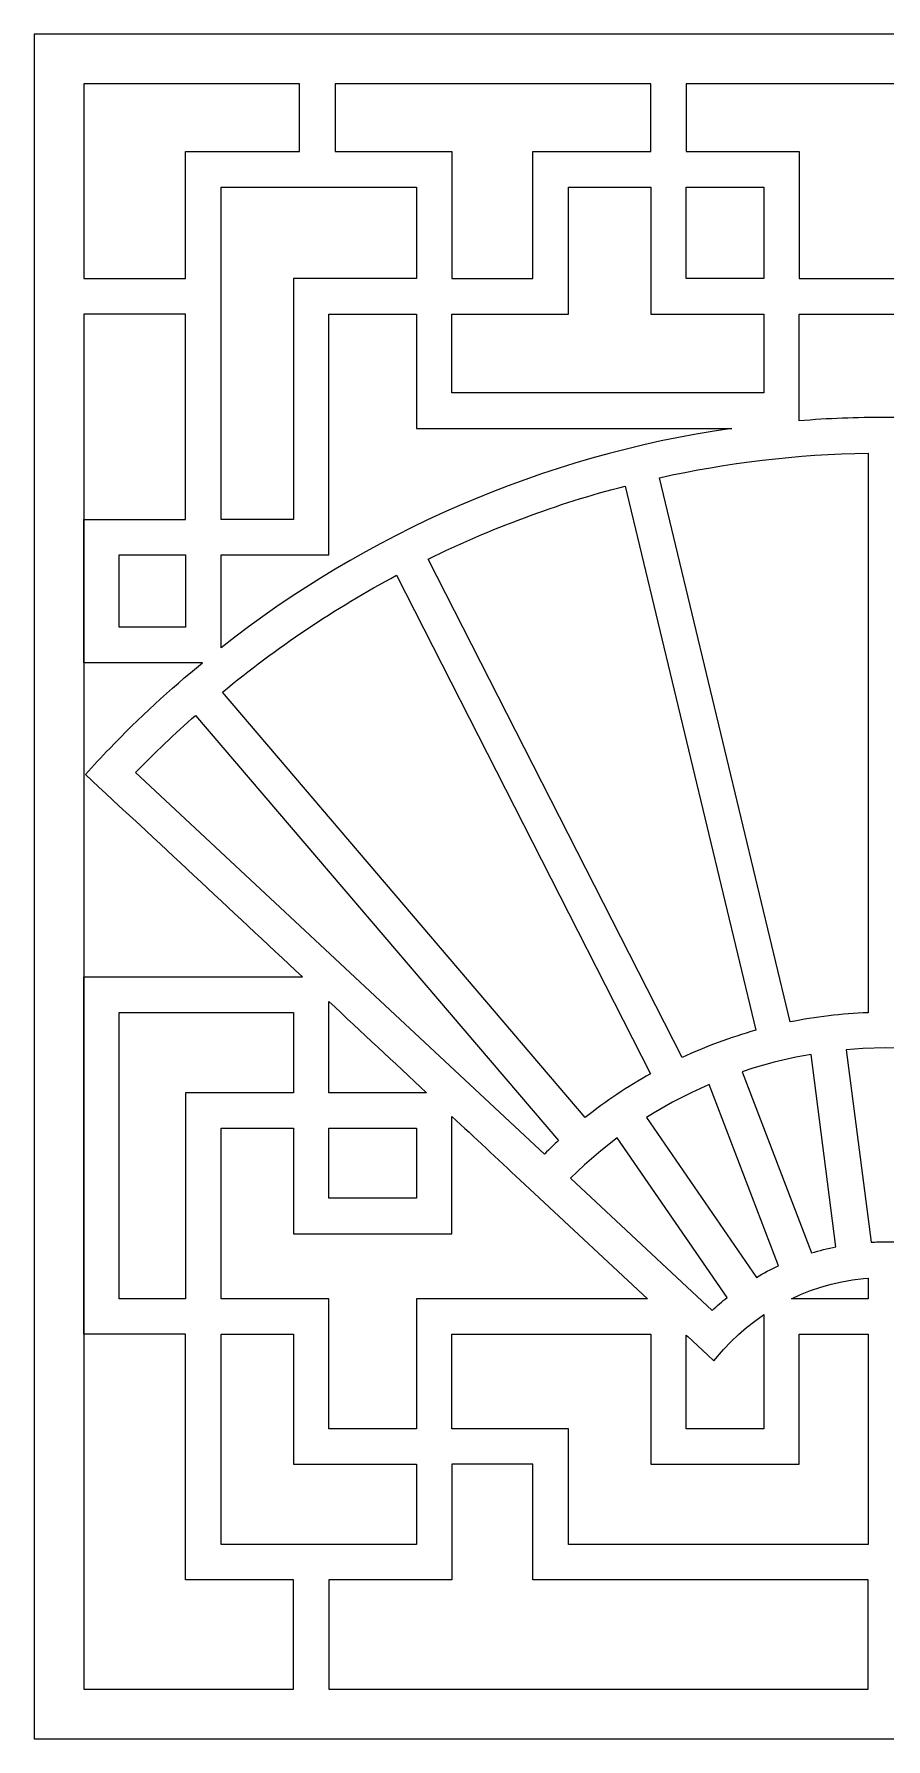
# Model space of a CAD drawing. Header units: centimetres. Extents: x -22 to -10.2, y -2.3 to 9.5.
# Drawn here: x -22.03 to -16.13, y -2.3 to 9.5 of the extents above; entities that cross this region are included whole.
import ezdxf

# ---------------------------------------------------------------- set-up
doc = ezdxf.new("R2010")
doc.units = ezdxf.units.CM
doc.header["$MEASUREMENT"] = 0
doc.layers.add('layer 1', color=7, linetype='Continuous')

msp = doc.modelspace()

# ---------------------------------------------------------------- linework, layer by layer
at = {"layer": 'layer 1', "color": 250, "lineweight": 9}
msp.add_open_spline([(-22.03, 9.5), (-22.03, 9.5), (-10.22626, 9.5), (-10.22626, 9.5), (-10.22626, 9.5), (-10.22626, 9.5), (-10.22626, -2.30372), (-10.22626, -2.30372), (-10.22626, -2.30372), (-10.22626, -2.30372), (-22.03, -2.30372), (-22.03, -2.30372), (-22.03, -2.30372), (-22.03, -2.30372), (-22.03, 9.5), (-22.03, 9.5)], degree=3, knots=[0, 0, 0, 0, 0.2, 0.2, 0.2, 0.2, 0.4, 0.4, 0.4, 0.4, 0.6, 0.6, 0.6, 0.6, 1, 1, 1, 1], dxfattribs=at)
at = {"layer": 'layer 1', "color": 7, "lineweight": 9}
for points, knots in [([(-21.68572, 9.15573), (-21.68572, 9.15573), (-20.19071, 9.15573), (-20.19071, 9.15573), (-20.19071, 9.15573), (-20.19071, 9.15573), (-20.19071, 8.68618), (-20.19071, 8.68618), (-20.19071, 8.68618), (-20.19071, 8.68618), (-20.98022, 8.68618), (-20.98022, 8.68618), (-20.98022, 8.68618), (-20.98022, 8.68618), (-20.98022, 7.80761), (-20.98022, 7.80761), (-20.98022, 7.80761), (-20.98022, 7.80761), (-21.68572, 7.80761), (-21.68572, 7.80761), (-21.68572, 7.80761), (-21.68572, 7.80761), (-21.68572, 9.15573), (-21.68572, 9.15573)], [0, 0, 0, 0, 0.14285714, 0.14285714, 0.14285714, 0.14285714, 0.28571429, 0.28571429, 0.28571429, 0.28571429, 0.42857143, 0.42857143, 0.42857143, 0.42857143, 0.57142857, 0.57142857, 0.57142857, 0.57142857, 0.71428571, 0.71428571, 0.71428571, 0.71428571, 1, 1, 1, 1]), ([(-19.94481, 9.15573), (-19.94481, 9.15573), (-17.75691, 9.15573), (-17.75691, 9.15573), (-17.75691, 9.15573), (-17.75691, 9.15573), (-17.75691, 8.68618), (-17.75691, 8.68618), (-17.75691, 8.68618), (-17.75691, 8.68618), (-18.57418, 8.68618), (-18.57418, 8.68618), (-18.57418, 8.68618), (-18.57418, 8.45246), (-18.57418, 8.04135), (-18.57418, 7.80761), (-18.57418, 7.80761), (-18.57418, 7.80761), (-19.13451, 7.80761), (-19.13451, 7.80761), (-19.13451, 7.80761), (-19.13451, 7.80761), (-19.13451, 8.68618), (-19.13451, 8.68618), (-19.13451, 8.68618), (-19.13451, 8.68618), (-19.94481, 8.68618), (-19.94481, 8.68618), (-19.94481, 8.68618), (-19.94481, 8.68618), (-19.94481, 9.15573), (-19.94481, 9.15573)], [0, 0, 0, 0, 0.11111111, 0.11111111, 0.11111111, 0.11111111, 0.22222222, 0.22222222, 0.22222222, 0.22222222, 0.33333333, 0.33333333, 0.33333333, 0.33333333, 0.44444444, 0.44444444, 0.44444444, 0.44444444, 0.55555556, 0.55555556, 0.55555556, 0.55555556, 0.66666667, 0.66666667, 0.66666667, 0.66666667, 0.77777778, 0.77777778, 0.77777778, 0.77777778, 1, 1, 1, 1]), ([(-17.51101, 9.15573), (-17.51101, 9.15573), (-14.74525, 9.15573), (-14.74525, 9.15573), (-14.74525, 9.15573), (-14.74525, 9.15573), (-14.74525, 8.68618), (-14.74525, 8.68618), (-14.74525, 8.68618), (-14.74525, 8.68618), (-15.52779, 8.68618), (-15.52779, 8.68618), (-15.52779, 8.68618), (-15.52779, 8.68618), (-15.52779, 7.80761), (-15.52779, 7.80761), (-15.52779, 7.80761), (-15.92801, 7.80761), (-16.32825, 7.80761), (-16.72849, 7.80761), (-16.72849, 7.80761), (-16.72849, 7.80761), (-16.72849, 8.68618), (-16.72849, 8.68618), (-16.72849, 8.68618), (-16.72849, 8.68618), (-17.51101, 8.68618), (-17.51101, 8.68618), (-17.51101, 8.68618), (-17.51101, 8.68618), (-17.51101, 9.15573), (-17.51101, 9.15573)], [0, 0, 0, 0, 0.11111111, 0.11111111, 0.11111111, 0.11111111, 0.22222222, 0.22222222, 0.22222222, 0.22222222, 0.33333333, 0.33333333, 0.33333333, 0.33333333, 0.44444444, 0.44444444, 0.44444444, 0.44444444, 0.55555556, 0.55555556, 0.55555556, 0.55555556, 0.66666667, 0.66666667, 0.66666667, 0.66666667, 0.77777778, 0.77777778, 0.77777778, 0.77777778, 1, 1, 1, 1]), ([(-19.3804, 7.80761), (-19.3804, 7.80761), (-19.3804, 8.44027), (-19.3804, 8.44027), (-19.3804, 8.44027), (-19.3804, 8.44027), (-20.73433, 8.44027), (-20.73433, 8.44027), (-20.73433, 8.44027), (-20.73433, 8.44027), (-20.73433, 6.13953), (-20.73433, 6.13953), (-20.73433, 6.13953), (-20.73433, 6.13953), (-20.23304, 6.13953), (-20.23304, 6.13953), (-20.23304, 6.13953), (-20.23304, 6.13953), (-20.23304, 7.80761), (-20.23304, 7.80761), (-20.23304, 7.80761), (-19.94885, 7.80761), (-19.6646, 7.80761), (-19.3804, 7.80761)], [0, 0, 0, 0, 0.14285714, 0.14285714, 0.14285714, 0.14285714, 0.28571429, 0.28571429, 0.28571429, 0.28571429, 0.42857143, 0.42857143, 0.42857143, 0.42857143, 0.57142857, 0.57142857, 0.57142857, 0.57142857, 0.71428571, 0.71428571, 0.71428571, 0.71428571, 1, 1, 1, 1]), ([(-16.97436, 7.5617), (-17.23524, 7.5617), (-17.49609, 7.5617), (-17.75691, 7.5617), (-17.75691, 7.5617), (-17.75691, 7.5617), (-17.75691, 8.44027), (-17.75691, 8.44027), (-17.75691, 8.44027), (-17.75691, 8.44027), (-18.32828, 8.44027), (-18.32828, 8.44027), (-18.32828, 8.44027), (-18.32828, 8.44027), (-18.32828, 7.5617), (-18.32828, 7.5617), (-18.32828, 7.5617), (-18.59703, 7.5617), (-18.86576, 7.5617), (-19.13451, 7.5617), (-19.13451, 7.5617), (-19.13451, 7.5617), (-19.13451, 7.01616), (-19.13451, 7.01616), (-19.13451, 7.01616), (-19.13451, 7.01616), (-16.97436, 7.01616), (-16.97436, 7.01616), (-16.97436, 7.01616), (-16.97436, 7.01616), (-16.97436, 7.5617), (-16.97436, 7.5617)], [0, 0, 0, 0, 0.11111111, 0.11111111, 0.11111111, 0.11111111, 0.22222222, 0.22222222, 0.22222222, 0.22222222, 0.33333333, 0.33333333, 0.33333333, 0.33333333, 0.44444444, 0.44444444, 0.44444444, 0.44444444, 0.55555556, 0.55555556, 0.55555556, 0.55555556, 0.66666667, 0.66666667, 0.66666667, 0.66666667, 0.77777778, 0.77777778, 0.77777778, 0.77777778, 1, 1, 1, 1]), ([(-17.51101, 7.80761), (-17.51101, 7.80761), (-16.97436, 7.80761), (-16.97436, 7.80761), (-16.97436, 7.80761), (-16.97436, 7.80761), (-16.97436, 8.44027), (-16.97436, 8.44027), (-16.97436, 8.44027), (-16.97436, 8.44027), (-17.51101, 8.44027), (-17.51101, 8.44027), (-17.51101, 8.44027), (-17.51101, 8.44027), (-17.51101, 7.80761), (-17.51101, 7.80761)], [0, 0, 0, 0, 0.2, 0.2, 0.2, 0.2, 0.4, 0.4, 0.4, 0.4, 0.6, 0.6, 0.6, 0.6, 1, 1, 1, 1]), ([(-21.68572, 6.13953), (-21.68572, 6.13953), (-21.68572, 7.5617), (-21.68572, 7.5617), (-21.68572, 7.5617), (-21.68572, 7.5617), (-20.98022, 7.5617), (-20.98022, 7.5617), (-20.98022, 7.5617), (-20.98022, 7.5617), (-20.98022, 6.13953), (-20.98022, 6.13953), (-20.98022, 6.13953), (-21.21537, 6.13953), (-21.45055, 6.13953), (-21.68572, 6.13953)], [0, 0, 0, 0, 0.2, 0.2, 0.2, 0.2, 0.4, 0.4, 0.4, 0.4, 0.6, 0.6, 0.6, 0.6, 1, 1, 1, 1]), ([(-17.19542, 6.77024), (-17.19542, 6.77024), (-19.3804, 6.77024), (-19.3804, 6.77024), (-19.3804, 6.77024), (-19.3804, 7.00773), (-19.3804, 7.32422), (-19.3804, 7.5617), (-19.3804, 7.5617), (-19.3804, 7.5617), (-19.98714, 7.5617), (-19.98714, 7.5617), (-19.98714, 7.5617), (-19.98714, 7.03201), (-19.98714, 6.42332), (-19.98714, 5.89361), (-19.98714, 5.89361), (-19.98714, 5.89361), (-20.73433, 5.89361), (-20.73433, 5.89361), (-20.73433, 5.89361), (-20.73433, 5.89361), (-20.73433, 5.25144), (-20.73433, 5.25144), (-20.73433, 5.25144), (-19.72872, 6.04137), (-18.51708, 6.57989), (-17.19542, 6.77024)], [0, 0, 0, 0, 0.125, 0.125, 0.125, 0.125, 0.25, 0.25, 0.25, 0.25, 0.375, 0.375, 0.375, 0.375, 0.5, 0.5, 0.5, 0.5, 0.625, 0.625, 0.625, 0.625, 0.75, 0.75, 0.75, 0.75, 1, 1, 1, 1]), ([(-15.52779, 6.82243), (-15.52779, 7.04253), (-15.52779, 7.34162), (-15.52779, 7.5617), (-15.52779, 7.5617), (-15.92801, 7.5617), (-16.32825, 7.5617), (-16.72849, 7.5617), (-16.72849, 7.5617), (-16.72849, 7.34162), (-16.72849, 7.04253), (-16.72849, 6.82243), (-16.72849, 6.82243), (-16.53039, 6.83831), (-16.33019, 6.84647), (-16.12813, 6.84647), (-16.12813, 6.84647), (-15.92609, 6.84647), (-15.72587, 6.83831), (-15.52779, 6.82243)], [0, 0, 0, 0, 0.16666667, 0.16666667, 0.16666667, 0.16666667, 0.33333333, 0.33333333, 0.33333333, 0.33333333, 0.5, 0.5, 0.5, 0.5, 0.66666667, 0.66666667, 0.66666667, 0.66666667, 1, 1, 1, 1]), ([(-16.25109, 2.72393), (-16.25109, 2.72393), (-16.25109, 6.59939), (-16.25109, 6.59939), (-16.25109, 6.59939), (-16.74623, 6.59107), (-17.22956, 6.53258), (-17.69613, 6.42871), (-17.69613, 6.42871), (-17.69613, 6.42871), (-16.79139, 2.66013), (-16.79139, 2.66013), (-16.79139, 2.66013), (-16.61578, 2.69558), (-16.43531, 2.71725), (-16.25109, 2.72393)], [0, 0, 0, 0, 0.2, 0.2, 0.2, 0.2, 0.4, 0.4, 0.4, 0.4, 0.6, 0.6, 0.6, 0.6, 1, 1, 1, 1]), ([(-17.03048, 2.60261), (-17.03048, 2.60261), (-17.93522, 6.37105), (-17.93522, 6.37105), (-17.93522, 6.37105), (-18.41038, 6.24797), (-18.86682, 6.07758), (-19.29921, 5.86523), (-19.29921, 5.86523), (-19.29921, 5.86523), (-17.54049, 2.41354), (-17.54049, 2.41354), (-17.54049, 2.41354), (-17.37714, 2.48979), (-17.20671, 2.55324), (-17.03048, 2.60261)], [0, 0, 0, 0, 0.2, 0.2, 0.2, 0.2, 0.4, 0.4, 0.4, 0.4, 0.6, 0.6, 0.6, 0.6, 1, 1, 1, 1]), ([(-21.68572, 5.1478), (-21.68572, 5.1478), (-21.68572, 6.13953), (-21.68572, 6.13953), (-21.68572, 6.13953), (-21.68572, 6.13953), (-21.68572, 5.1478), (-21.68572, 5.1478)], [0, 0, 0, 0, 0.33333333, 0.33333333, 0.33333333, 0.33333333, 1, 1, 1, 1]), ([(-21.43979, 5.89361), (-21.43979, 5.89361), (-21.43979, 5.39372), (-21.43979, 5.39372), (-21.43979, 5.39372), (-21.43979, 5.39372), (-20.98022, 5.39372), (-20.98022, 5.39372), (-20.98022, 5.39372), (-20.98022, 5.39372), (-20.98022, 5.89361), (-20.98022, 5.89361), (-20.98022, 5.89361), (-20.98022, 5.89361), (-21.43979, 5.89361), (-21.43979, 5.89361)], [0, 0, 0, 0, 0.2, 0.2, 0.2, 0.2, 0.4, 0.4, 0.4, 0.4, 0.6, 0.6, 0.6, 0.6, 1, 1, 1, 1]), ([(-20.72554, 4.94297), (-20.72554, 4.94297), (-18.21076, 1.99855), (-18.21076, 1.99855), (-18.21076, 1.99855), (-18.06909, 2.11114), (-17.91817, 2.2125), (-17.75935, 2.30137), (-17.75935, 2.30137), (-17.75935, 2.30137), (-19.51806, 5.75306), (-19.51806, 5.75306), (-19.51806, 5.75306), (-19.9481, 5.52336), (-20.35246, 5.25149), (-20.72554, 4.94297)], [0, 0, 0, 0, 0.2, 0.2, 0.2, 0.2, 0.4, 0.4, 0.4, 0.4, 0.6, 0.6, 0.6, 0.6, 1, 1, 1, 1]), ([(-21.68572, 2.9728), (-21.68572, 2.9728), (-21.68572, 5.1478), (-21.68572, 5.1478), (-21.68572, 5.1478), (-21.41155, 5.1478), (-21.13744, 5.1478), (-20.86327, 5.1478), (-20.86327, 5.1478), (-21.08896, 4.96242), (-21.30372, 4.7642), (-21.50627, 4.55411), (-21.50627, 4.55411), (-21.56317, 4.49511), (-21.61919, 4.43526), (-21.67417, 4.37441), (-21.67417, 4.37441), (-21.17314, 3.90722), (-20.67212, 3.44), (-20.17109, 2.9728), (-20.17109, 2.9728), (-20.67597, 2.9728), (-21.18086, 2.9728), (-21.68572, 2.9728)], [0, 0, 0, 0, 0.14285714, 0.14285714, 0.14285714, 0.14285714, 0.28571429, 0.28571429, 0.28571429, 0.28571429, 0.42857143, 0.42857143, 0.42857143, 0.42857143, 0.57142857, 0.57142857, 0.57142857, 0.57142857, 0.71428571, 0.71428571, 0.71428571, 0.71428571, 1, 1, 1, 1]), ([(-18.49464, 1.74571), (-18.48868, 1.75132), (-18.41583, 1.82189), (-18.39758, 1.83867), (-18.39758, 1.83867), (-18.39758, 1.83867), (-20.91234, 4.78305), (-20.91234, 4.78305), (-20.91234, 4.78305), (-21.05554, 4.65631), (-21.19377, 4.52405), (-21.32655, 4.3865), (-21.32655, 4.3865), (-21.32655, 4.3865), (-18.49464, 1.74571), (-18.49464, 1.74571)], [0, 0, 0, 0, 0.2, 0.2, 0.2, 0.2, 0.4, 0.4, 0.4, 0.4, 0.6, 0.6, 0.6, 0.6, 1, 1, 1, 1]), ([(-21.68572, 2.9728), (-21.68572, 2.9728), (-21.68572, 0.49816), (-21.68572, 0.49816), (-21.68572, 0.49816), (-21.68572, 0.49816), (-21.68572, 2.9728), (-21.68572, 2.9728)], [0, 0, 0, 0, 0.33333333, 0.33333333, 0.33333333, 0.33333333, 1, 1, 1, 1]), ([(-20.98022, 2.17022), (-20.98022, 2.17022), (-20.23304, 2.17022), (-20.23304, 2.17022), (-20.23304, 2.17022), (-20.23304, 2.17022), (-20.23304, 2.72688), (-20.23304, 2.72688), (-20.23304, 2.72688), (-20.23304, 2.72688), (-21.43979, 2.72688), (-21.43979, 2.72688), (-21.43979, 2.72688), (-21.43979, 2.72688), (-21.43979, 0.74407), (-21.43979, 0.74407), (-21.43979, 0.74407), (-21.43979, 0.74407), (-20.98022, 0.74407), (-20.98022, 0.74407), (-20.98022, 0.74407), (-20.98022, 0.74407), (-20.98022, 2.17022), (-20.98022, 2.17022)], [0, 0, 0, 0, 0.14285714, 0.14285714, 0.14285714, 0.14285714, 0.28571429, 0.28571429, 0.28571429, 0.28571429, 0.42857143, 0.42857143, 0.42857143, 0.42857143, 0.57142857, 0.57142857, 0.57142857, 0.57142857, 0.71428571, 0.71428571, 0.71428571, 0.71428571, 1, 1, 1, 1]), ([(-19.98714, 2.80123), (-19.98714, 2.80123), (-19.98714, 2.17022), (-19.98714, 2.17022), (-19.98714, 2.17022), (-19.76158, 2.17022), (-19.53602, 2.17022), (-19.31046, 2.17022), (-19.31046, 2.17022), (-19.53602, 2.38055), (-19.76158, 2.59089), (-19.98714, 2.80123)], [0, 0, 0, 0, 0.25, 0.25, 0.25, 0.25, 0.5, 0.5, 0.5, 0.5, 1, 1, 1, 1]), ([(-16.05812, 1.1369), (-16.08139, 1.13782), (-16.10474, 1.13832), (-16.12813, 1.13832), (-16.12813, 1.13832), (-16.16272, 1.13832), (-16.19715, 1.13728), (-16.23145, 1.13525), (-16.23145, 1.13525), (-16.23145, 1.13525), (-16.40307, 2.46737), (-16.40307, 2.46737), (-16.40307, 2.46737), (-16.40307, 2.46737), (-16.28783, 2.47618), (-16.28783, 2.47618), (-16.28783, 2.47618), (-16.28783, 2.47618), (-16.12813, 2.48025), (-16.12813, 2.48025), (-16.12813, 2.48025), (-16.12813, 2.48025), (-15.96843, 2.47618), (-15.96843, 2.47618), (-15.96843, 2.47618), (-15.96843, 2.47618), (-15.91166, 2.47184), (-15.91166, 2.47184), (-15.91166, 2.47184), (-15.91166, 2.47184), (-16.05812, 1.1369), (-16.05812, 1.1369)], [0, 0, 0, 0, 0.11111111, 0.11111111, 0.11111111, 0.11111111, 0.22222222, 0.22222222, 0.22222222, 0.22222222, 0.33333333, 0.33333333, 0.33333333, 0.33333333, 0.44444444, 0.44444444, 0.44444444, 0.44444444, 0.55555556, 0.55555556, 0.55555556, 0.55555556, 0.66666667, 0.66666667, 0.66666667, 0.66666667, 0.77777778, 0.77777778, 0.77777778, 0.77777778, 1, 1, 1, 1]), ([(-16.47533, 1.10368), (-16.53215, 1.09222), (-16.58814, 1.07799), (-16.6433, 1.06109), (-16.6433, 1.06109), (-16.6433, 1.06109), (-17.12334, 2.31549), (-17.12334, 2.31549), (-17.12334, 2.31549), (-17.12334, 2.31549), (-17.05079, 2.34013), (-17.05079, 2.34013), (-17.05079, 2.34013), (-17.05079, 2.34013), (-16.90353, 2.38211), (-16.90353, 2.38211), (-16.90353, 2.38211), (-16.90353, 2.38211), (-16.75342, 2.4169), (-16.75342, 2.4169), (-16.75342, 2.4169), (-16.75342, 2.4169), (-16.64698, 2.43601), (-16.64698, 2.43601), (-16.64698, 2.43601), (-16.64698, 2.43601), (-16.47533, 1.10368), (-16.47533, 1.10368)], [0, 0, 0, 0, 0.125, 0.125, 0.125, 0.125, 0.25, 0.25, 0.25, 0.25, 0.375, 0.375, 0.375, 0.375, 0.5, 0.5, 0.5, 0.5, 0.625, 0.625, 0.625, 0.625, 0.75, 0.75, 0.75, 0.75, 1, 1, 1, 1]), ([(-16.87285, 0.97281), (-16.92514, 0.94839), (-16.9762, 0.9214), (-17.0259, 0.89197), (-17.0259, 0.89197), (-17.0259, 0.89197), (-17.78699, 1.99766), (-17.78699, 1.99766), (-17.78699, 1.99766), (-17.78699, 1.99766), (-17.73792, 2.02916), (-17.73792, 2.02916), (-17.73792, 2.02916), (-17.73792, 2.02916), (-17.6077, 2.10418), (-17.6077, 2.10418), (-17.6077, 2.10418), (-17.6077, 2.10418), (-17.47365, 2.17298), (-17.47365, 2.17298), (-17.47365, 2.17298), (-17.47365, 2.17298), (-17.35305, 2.22767), (-17.35305, 2.22767), (-17.35305, 2.22767), (-17.35305, 2.22767), (-16.87285, 0.97281), (-16.87285, 0.97281)], [0, 0, 0, 0, 0.125, 0.125, 0.125, 0.125, 0.25, 0.25, 0.25, 0.25, 0.375, 0.375, 0.375, 0.375, 0.5, 0.5, 0.5, 0.5, 0.625, 0.625, 0.625, 0.625, 0.75, 0.75, 0.75, 0.75, 1, 1, 1, 1]), ([(-19.13451, 2.00616), (-19.13451, 2.00616), (-19.13451, 1.19411), (-19.13451, 1.19411), (-19.13451, 1.19411), (-19.50068, 1.19411), (-19.86688, 1.19411), (-20.23304, 1.19411), (-20.23304, 1.19411), (-20.23304, 1.19411), (-20.23304, 1.9243), (-20.23304, 1.9243), (-20.23304, 1.9243), (-20.23304, 1.9243), (-20.73433, 1.9243), (-20.73433, 1.9243), (-20.73433, 1.9243), (-20.73433, 1.9243), (-20.73433, 0.74407), (-20.73433, 0.74407), (-20.73433, 0.74407), (-20.48526, 0.74407), (-20.23621, 0.74407), (-19.98714, 0.74407), (-19.98714, 0.74407), (-19.98714, 0.74407), (-19.98714, -0.15575), (-19.98714, -0.15575), (-19.98714, -0.15575), (-19.98714, -0.15575), (-19.3804, -0.15575), (-19.3804, -0.15575), (-19.3804, -0.15575), (-19.3804, -0.15575), (-19.3804, 0.74407), (-19.3804, 0.74407), (-19.3804, 0.74407), (-18.84731, 0.74407), (-18.31421, 0.74407), (-17.78108, 0.74407), (-17.78108, 0.74407), (-17.78108, 0.74407), (-18.56208, 1.47235), (-18.56208, 1.47235), (-18.56208, 1.47235), (-18.56208, 1.47235), (-18.66248, 1.56596), (-18.66248, 1.56596), (-18.66248, 1.56596), (-18.8198, 1.7127), (-18.97716, 1.85943), (-19.13451, 2.00616)], [0, 0, 0, 0, 0.07142857, 0.07142857, 0.07142857, 0.07142857, 0.14285714, 0.14285714, 0.14285714, 0.14285714, 0.21428571, 0.21428571, 0.21428571, 0.21428571, 0.28571429, 0.28571429, 0.28571429, 0.28571429, 0.35714286, 0.35714286, 0.35714286, 0.35714286, 0.42857143, 0.42857143, 0.42857143, 0.42857143, 0.5, 0.5, 0.5, 0.5, 0.57142857, 0.57142857, 0.57142857, 0.57142857, 0.64285714, 0.64285714, 0.64285714, 0.64285714, 0.71428571, 0.71428571, 0.71428571, 0.71428571, 0.78571429, 0.78571429, 0.78571429, 0.78571429, 0.85714286, 0.85714286, 0.85714286, 0.85714286, 1, 1, 1, 1]), ([(-19.3804, 1.44002), (-19.3804, 1.44002), (-19.3804, 1.9243), (-19.3804, 1.9243), (-19.3804, 1.9243), (-19.3804, 1.9243), (-19.98714, 1.9243), (-19.98714, 1.9243), (-19.98714, 1.9243), (-19.98714, 1.9243), (-19.98714, 1.44002), (-19.98714, 1.44002), (-19.98714, 1.44002), (-19.98714, 1.44002), (-19.3804, 1.44002), (-19.3804, 1.44002)], [0, 0, 0, 0, 0.2, 0.2, 0.2, 0.2, 0.4, 0.4, 0.4, 0.4, 0.6, 0.6, 0.6, 0.6, 1, 1, 1, 1]), ([(-17.22832, 0.75231), (-17.26421, 0.72372), (-17.29905, 0.69368), (-17.33276, 0.66224), (-17.33276, 0.66224), (-17.33276, 0.66224), (-18.31441, 1.57766), (-18.31441, 1.57766), (-18.31441, 1.57766), (-18.31441, 1.57766), (-18.2168, 1.67078), (-18.2168, 1.67078), (-18.2168, 1.67078), (-18.2168, 1.67078), (-18.10375, 1.76871), (-18.10375, 1.76871), (-18.10375, 1.76871), (-18.10375, 1.76871), (-17.98973, 1.85845), (-17.98973, 1.85845), (-17.98973, 1.85845), (-17.98973, 1.85845), (-17.22832, 0.75231), (-17.22832, 0.75231)], [0, 0, 0, 0, 0.14285714, 0.14285714, 0.14285714, 0.14285714, 0.28571429, 0.28571429, 0.28571429, 0.28571429, 0.42857143, 0.42857143, 0.42857143, 0.42857143, 0.57142857, 0.57142857, 0.57142857, 0.57142857, 0.71428571, 0.71428571, 0.71428571, 0.71428571, 1, 1, 1, 1]), ([(-16.78186, 0.74407), (-16.60495, 0.74407), (-16.428, 0.74407), (-16.25109, 0.74407), (-16.25109, 0.74407), (-16.25109, 0.74407), (-16.25109, 0.88692), (-16.25109, 0.88692), (-16.25109, 0.88692), (-16.25109, 0.88692), (-16.28345, 0.88445), (-16.28345, 0.88445), (-16.28345, 0.88445), (-16.28345, 0.88445), (-16.35936, 0.87474), (-16.35936, 0.87474), (-16.35936, 0.87474), (-16.35936, 0.87474), (-16.43409, 0.86135), (-16.43409, 0.86135), (-16.43409, 0.86135), (-16.43409, 0.86135), (-16.50746, 0.84434), (-16.50746, 0.84434), (-16.50746, 0.84434), (-16.50746, 0.84434), (-16.57946, 0.82381), (-16.57946, 0.82381), (-16.57946, 0.82381), (-16.57946, 0.82381), (-16.65001, 0.79986), (-16.65001, 0.79986), (-16.65001, 0.79986), (-16.65001, 0.79986), (-16.71895, 0.77259), (-16.71895, 0.77259), (-16.71895, 0.77259), (-16.71895, 0.77259), (-16.78186, 0.74407), (-16.78186, 0.74407)], [0, 0, 0, 0, 0.09090909, 0.09090909, 0.09090909, 0.09090909, 0.18181818, 0.18181818, 0.18181818, 0.18181818, 0.27272727, 0.27272727, 0.27272727, 0.27272727, 0.36363636, 0.36363636, 0.36363636, 0.36363636, 0.45454545, 0.45454545, 0.45454545, 0.45454545, 0.54545455, 0.54545455, 0.54545455, 0.54545455, 0.63636364, 0.63636364, 0.63636364, 0.63636364, 0.72727273, 0.72727273, 0.72727273, 0.72727273, 0.81818182, 0.81818182, 0.81818182, 0.81818182, 1, 1, 1, 1]), ([(-17.51101, 0.49222), (-17.51101, 0.49222), (-17.51101, -0.15575), (-17.51101, -0.15575), (-17.51101, -0.15575), (-17.51101, -0.15575), (-16.97436, -0.15575), (-16.97436, -0.15575), (-16.97436, -0.15575), (-16.97436, -0.15575), (-16.97436, 0.63393), (-16.97436, 0.63393), (-16.97436, 0.63393), (-16.97436, 0.63393), (-16.97734, 0.632), (-16.97734, 0.632), (-16.97734, 0.632), (-16.97734, 0.632), (-17.03711, 0.58947), (-17.03711, 0.58947), (-17.03711, 0.58947), (-17.03711, 0.58947), (-17.09473, 0.54417), (-17.09473, 0.54417), (-17.09473, 0.54417), (-17.09473, 0.54417), (-17.15008, 0.49621), (-17.15008, 0.49621), (-17.15008, 0.49621), (-17.15008, 0.49621), (-17.20304, 0.44569), (-17.20304, 0.44569), (-17.20304, 0.44569), (-17.20304, 0.44569), (-17.25356, 0.39271), (-17.25356, 0.39271), (-17.25356, 0.39271), (-17.25356, 0.39271), (-17.31988, 0.31399), (-17.31988, 0.31399), (-17.31988, 0.31399), (-17.31988, 0.31399), (-17.36349, 0.35466), (-17.36349, 0.35466), (-17.36349, 0.35466), (-17.36349, 0.35466), (-17.36463, 0.35571), (-17.36463, 0.35571), (-17.36463, 0.35571), (-17.36463, 0.35571), (-17.50059, 0.48251), (-17.50059, 0.48251), (-17.50059, 0.48251), (-17.50059, 0.48251), (-17.51101, 0.49222), (-17.51101, 0.49222)], [0, 0, 0, 0, 0.06666667, 0.06666667, 0.06666667, 0.06666667, 0.13333333, 0.13333333, 0.13333333, 0.13333333, 0.2, 0.2, 0.2, 0.2, 0.26666667, 0.26666667, 0.26666667, 0.26666667, 0.33333333, 0.33333333, 0.33333333, 0.33333333, 0.4, 0.4, 0.4, 0.4, 0.46666667, 0.46666667, 0.46666667, 0.46666667, 0.53333333, 0.53333333, 0.53333333, 0.53333333, 0.6, 0.6, 0.6, 0.6, 0.66666667, 0.66666667, 0.66666667, 0.66666667, 0.73333333, 0.73333333, 0.73333333, 0.73333333, 0.8, 0.8, 0.8, 0.8, 0.86666667, 0.86666667, 0.86666667, 0.86666667, 1, 1, 1, 1]), ([(-20.23304, -1.95945), (-20.23304, -1.95945), (-21.68572, -1.95945), (-21.68572, -1.95945), (-21.68572, -1.95945), (-21.68572, -1.95945), (-21.68572, 0.49816), (-21.68572, 0.49816), (-21.68572, 0.49816), (-21.45057, 0.49816), (-21.2154, 0.49816), (-20.98022, 0.49816), (-20.98022, 0.49816), (-20.98022, 0.49816), (-20.98022, -1.20312), (-20.98022, -1.20312), (-20.98022, -1.20312), (-20.73119, -1.20312), (-20.4821, -1.20312), (-20.23304, -1.20312), (-20.23304, -1.20312), (-20.23304, -1.20312), (-20.23304, -1.95945), (-20.23304, -1.95945)], [0, 0, 0, 0, 0.14285714, 0.14285714, 0.14285714, 0.14285714, 0.28571429, 0.28571429, 0.28571429, 0.28571429, 0.42857143, 0.42857143, 0.42857143, 0.42857143, 0.57142857, 0.57142857, 0.57142857, 0.57142857, 0.71428571, 0.71428571, 0.71428571, 0.71428571, 1, 1, 1, 1]), ([(-20.23304, -0.40166), (-20.23304, -0.40166), (-20.23304, 0.49816), (-20.23304, 0.49816), (-20.23304, 0.49816), (-20.23304, 0.49816), (-20.73433, 0.49816), (-20.73433, 0.49816), (-20.73433, 0.49816), (-20.73433, 0.49816), (-20.73433, -0.95722), (-20.73433, -0.95722), (-20.73433, -0.95722), (-20.73433, -0.95722), (-19.3804, -0.95722), (-19.3804, -0.95722), (-19.3804, -0.95722), (-19.3804, -0.95722), (-19.3804, -0.40166), (-19.3804, -0.40166), (-19.3804, -0.40166), (-19.6646, -0.40166), (-19.94885, -0.40166), (-20.23304, -0.40166)], [0, 0, 0, 0, 0.14285714, 0.14285714, 0.14285714, 0.14285714, 0.28571429, 0.28571429, 0.28571429, 0.28571429, 0.42857143, 0.42857143, 0.42857143, 0.42857143, 0.57142857, 0.57142857, 0.57142857, 0.57142857, 0.71428571, 0.71428571, 0.71428571, 0.71428571, 1, 1, 1, 1]), ([(-16.25109, -0.95722), (-16.25109, -0.95722), (-16.25109, 0.49816), (-16.25109, 0.49816), (-16.25109, 0.49816), (-16.4102, 0.49816), (-16.56936, 0.49816), (-16.72849, 0.49816), (-16.72849, 0.49816), (-16.72849, 0.49816), (-16.72849, -0.40166), (-16.72849, -0.40166), (-16.72849, -0.40166), (-17.07128, -0.40166), (-17.41411, -0.40166), (-17.75691, -0.40166), (-17.75691, -0.40166), (-17.75691, -0.40166), (-17.75691, 0.49816), (-17.75691, 0.49816), (-17.75691, 0.49816), (-17.75691, 0.49816), (-19.13451, 0.49816), (-19.13451, 0.49816), (-19.13451, 0.49816), (-19.13451, 0.49816), (-19.13451, -0.15575), (-19.13451, -0.15575), (-19.13451, -0.15575), (-18.86576, -0.15575), (-18.59703, -0.15575), (-18.32828, -0.15575), (-18.32828, -0.15575), (-18.32828, -0.15575), (-18.32828, -0.95722), (-18.32828, -0.95722), (-18.32828, -0.95722), (-17.63587, -0.95722), (-16.94348, -0.95722), (-16.25109, -0.95722)], [0, 0, 0, 0, 0.09090909, 0.09090909, 0.09090909, 0.09090909, 0.18181818, 0.18181818, 0.18181818, 0.18181818, 0.27272727, 0.27272727, 0.27272727, 0.27272727, 0.36363636, 0.36363636, 0.36363636, 0.36363636, 0.45454545, 0.45454545, 0.45454545, 0.45454545, 0.54545455, 0.54545455, 0.54545455, 0.54545455, 0.63636364, 0.63636364, 0.63636364, 0.63636364, 0.72727273, 0.72727273, 0.72727273, 0.72727273, 0.81818182, 0.81818182, 0.81818182, 0.81818182, 1, 1, 1, 1]), ([(-16.25109, -1.95945), (-16.25109, -1.95945), (-19.98714, -1.95945), (-19.98714, -1.95945), (-19.98714, -1.95945), (-19.98714, -1.95945), (-19.98714, -1.20312), (-19.98714, -1.20312), (-19.98714, -1.20312), (-19.70292, -1.20312), (-19.4187, -1.20312), (-19.13451, -1.20312), (-19.13451, -1.20312), (-19.13451, -1.20312), (-19.13451, -0.40166), (-19.13451, -0.40166), (-19.13451, -0.40166), (-19.13451, -0.40166), (-18.57418, -0.40166), (-18.57418, -0.40166), (-18.57418, -0.40166), (-18.57418, -0.40166), (-18.57418, -1.20312), (-18.57418, -1.20312), (-18.57418, -1.20312), (-17.79979, -1.20312), (-17.02545, -1.20312), (-16.25109, -1.20312), (-16.25109, -1.20312), (-16.25109, -1.20312), (-16.25109, -1.95945), (-16.25109, -1.95945)], [0, 0, 0, 0, 0.11111111, 0.11111111, 0.11111111, 0.11111111, 0.22222222, 0.22222222, 0.22222222, 0.22222222, 0.33333333, 0.33333333, 0.33333333, 0.33333333, 0.44444444, 0.44444444, 0.44444444, 0.44444444, 0.55555556, 0.55555556, 0.55555556, 0.55555556, 0.66666667, 0.66666667, 0.66666667, 0.66666667, 0.77777778, 0.77777778, 0.77777778, 0.77777778, 1, 1, 1, 1])]:
    msp.add_open_spline(points, degree=3, knots=knots, dxfattribs=at)

doc.saveas('drawing.dxf')
